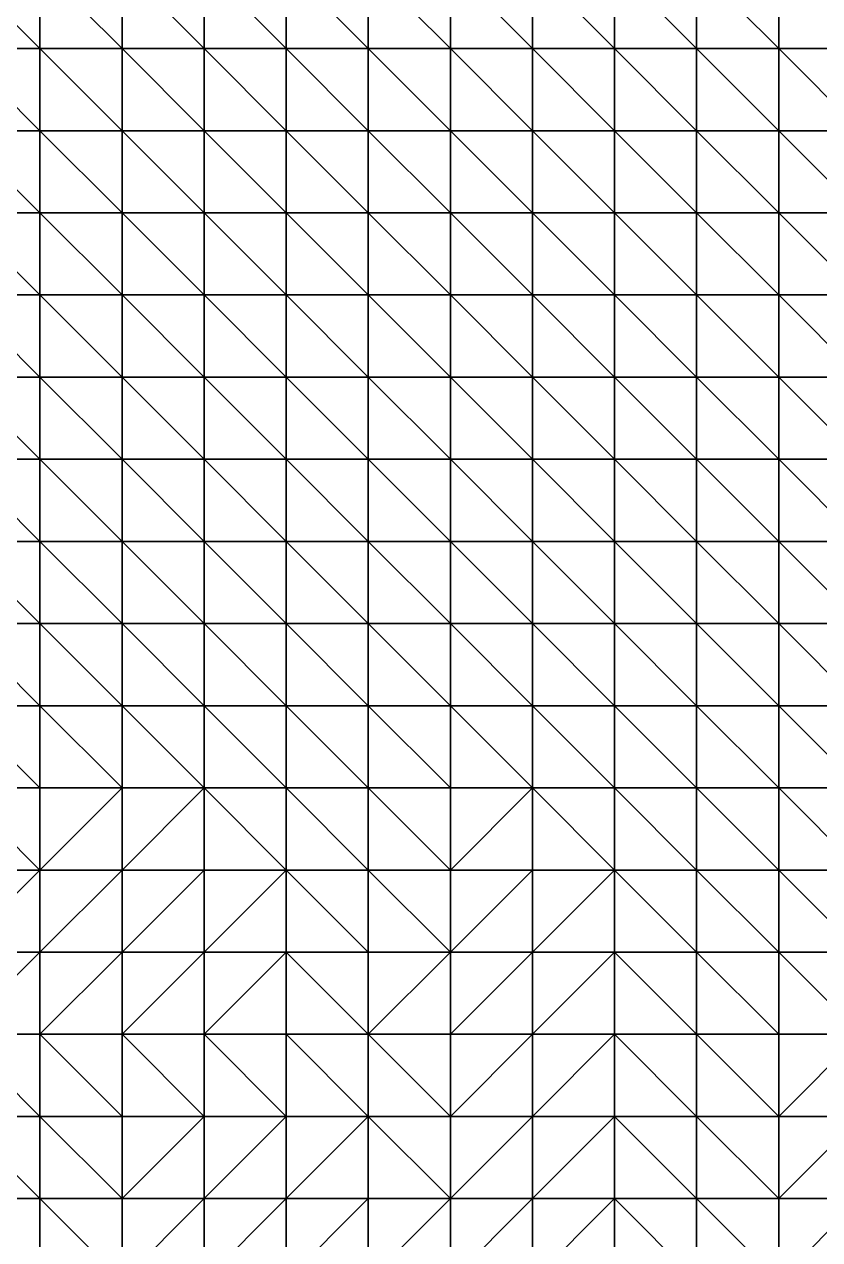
# Model space of a CAD drawing. Header units: metres. Extents: x -315 to 301, y -240 to 232.
# Drawn here: x -84.5 to -7, y -4 to 114.4 of the extents above; entities that cross this region are included whole.
import ezdxf

# ---------------------------------------------------------------- set-up
doc = ezdxf.new("R2010")
doc.units = ezdxf.units.M

msp = doc.modelspace()

# ---------------------------------------------------------------- linework, layer by layer
for points in [[(-91, 120, -390.751), (-83, 112, -385.5745), (-83, 120, -388.3981), (-82.9999, 120.0001, -388.398)], [(-91, 120, -390.751), (-91, 112, -387.9275), (-83, 112, -385.5745), (-82.9999, 112.0001, -385.5745)], [(-83, 120, -388.3981), (-75, 112, -384.1628), (-75, 120, -386.9863), (-74.9999, 120.0001, -386.9862)], [(-83, 120, -388.3981), (-83, 112, -385.5745), (-75, 112, -384.1628), (-74.9999, 112.0001, -384.1627)], [(-75, 120, -386.9863), (-67, 112, -383.2216), (-67, 120, -385.5745), (-66.9999, 120.0001, -385.5745)], [(-75, 120, -386.9863), (-75, 112, -384.1628), (-67, 112, -383.2216), (-66.9999, 112.0001, -383.2215)], [(-67, 120, -385.5745), (-59, 112, -383.2216), (-59, 120, -384.6334), (-58.9999, 120.0001, -384.6333)], [(-67, 120, -385.5745), (-67, 112, -383.2216), (-59, 112, -383.2216), (-58.9999, 112.0001, -383.2215)], [(-59, 120, -384.6334), (-51, 112, -383.2216), (-51, 120, -384.1628), (-50.9999, 120.0001, -384.1627)], [(-59, 120, -384.6334), (-59, 112, -383.2216), (-51, 112, -383.2216), (-50.9999, 112.0001, -383.2215)], [(-51, 120, -384.1628), (-43, 112, -383.2216), (-43, 120, -383.6922), (-42.9999, 120.0001, -383.6921)], [(-51, 120, -384.1628), (-51, 112, -383.2216), (-43, 112, -383.2216), (-42.9999, 112.0001, -383.2215)], [(-43, 120, -383.6922), (-35, 112, -383.2216), (-35, 120, -383.2216), (-34.9999, 120.0001, -383.2215)], [(-43, 120, -383.6922), (-43, 112, -383.2216), (-35, 112, -383.2216), (-34.9999, 112.0001, -383.2215)], [(-35, 120, -383.2216), (-27, 112, -383.2216), (-27, 120, -382.751), (-26.9999, 120.0001, -382.7509)], [(-35, 120, -383.2216), (-35, 112, -383.2216), (-27, 112, -383.2216), (-26.9999, 112.0001, -383.2215)], [(-27, 120, -382.751), (-19, 112, -383.2216), (-19, 120, -381.8098), (-18.9999, 120.0001, -381.8098)], [(-27, 120, -382.751), (-27, 112, -383.2216), (-19, 112, -383.2216), (-18.9999, 112.0001, -383.2215)], [(-19, 120, -381.8098), (-11, 112, -382.2804), (-11, 120, -379.9275), (-10.9999, 120.0001, -379.9274)], [(-19, 120, -381.8098), (-19, 112, -383.2216), (-11, 112, -382.2804), (-10.9999, 112.0001, -382.2803)], [(-11, 120, -379.9275), (-3, 112, -380.8687), (-3, 120, -377.5745), (-2.9999, 120.0001, -377.5745)], [(-11, 120, -379.9275), (-11, 112, -382.2804), (-3, 112, -380.8687), (-2.9999, 112.0001, -380.8686)], [(-91, 112, -387.9275), (-83, 104, -382.751), (-83, 112, -385.5745), (-82.9999, 112.0001, -385.5745)], [(-91, 112, -387.9275), (-91, 104, -385.104), (-83, 104, -382.751), (-82.9999, 104.0001, -382.7509)], [(-83, 112, -385.5745), (-75, 104, -381.8098), (-75, 112, -384.1628), (-74.9999, 112.0001, -384.1627)], [(-83, 112, -385.5745), (-83, 104, -382.751), (-75, 104, -381.8098), (-74.9999, 104.0001, -381.8098)], [(-75, 112, -384.1628), (-67, 104, -381.8098), (-67, 112, -383.2216), (-66.9999, 112.0001, -383.2215)], [(-75, 112, -384.1628), (-75, 104, -381.8098), (-67, 104, -381.8098), (-66.9999, 104.0001, -381.8098)], [(-67, 112, -383.2216), (-59, 104, -382.751), (-59, 112, -383.2216), (-58.9999, 112.0001, -383.2215)], [(-67, 112, -383.2216), (-67, 104, -381.8098), (-59, 104, -382.751), (-58.9999, 104.0001, -382.7509)], [(-59, 112, -383.2216), (-51, 104, -383.2216), (-51, 112, -383.2216), (-50.9999, 112.0001, -383.2215)], [(-59, 112, -383.2216), (-59, 104, -382.751), (-51, 104, -383.2216), (-50.9999, 104.0001, -383.2215)], [(-51, 112, -383.2216), (-43, 104, -383.6922), (-43, 112, -383.2216), (-42.9999, 112.0001, -383.2215)], [(-51, 112, -383.2216), (-51, 104, -383.2216), (-43, 104, -383.6922), (-42.9999, 104.0001, -383.6921)], [(-43, 112, -383.2216), (-35, 104, -384.6334), (-35, 112, -383.2216), (-34.9999, 112.0001, -383.2215)], [(-43, 112, -383.2216), (-43, 104, -383.6922), (-35, 104, -384.6334), (-34.9999, 104.0001, -384.6333)], [(-35, 112, -383.2216), (-27, 104, -385.104), (-27, 112, -383.2216), (-26.9999, 112.0001, -383.2215)], [(-35, 112, -383.2216), (-35, 104, -384.6334), (-27, 104, -385.104), (-26.9999, 104.0001, -385.1039)], [(-27, 112, -383.2216), (-19, 104, -385.5745), (-19, 112, -383.2216), (-18.9999, 112.0001, -383.2215)], [(-27, 112, -383.2216), (-27, 104, -385.104), (-19, 104, -385.5745), (-18.9999, 104.0001, -385.5745)], [(-19, 112, -383.2216), (-11, 104, -385.104), (-11, 112, -382.2804), (-10.9999, 112.0001, -382.2803)], [(-19, 112, -383.2216), (-19, 104, -385.5745), (-11, 104, -385.104), (-10.9999, 104.0001, -385.1039)], [(-11, 112, -382.2804), (-3, 104, -384.1628), (-3, 112, -380.8687), (-2.9999, 112.0001, -380.8686)], [(-11, 112, -382.2804), (-11, 104, -385.104), (-3, 104, -384.1628), (-2.9999, 104.0001, -384.1627)], [(-91, 104, -385.104), (-83, 96, -380.3981), (-83, 104, -382.751), (-82.9999, 104.0001, -382.7509)], [(-91, 104, -385.104), (-91, 96, -382.2804), (-83, 96, -380.3981), (-82.9999, 96.0001, -380.398)], [(-83, 104, -382.751), (-75, 96, -379.9275), (-75, 104, -381.8098), (-74.9999, 104.0001, -381.8098)], [(-83, 104, -382.751), (-83, 96, -380.3981), (-75, 96, -379.9275), (-74.9999, 96.0001, -379.9274)], [(-75, 104, -381.8098), (-67, 96, -381.3393), (-67, 104, -381.8098), (-66.9999, 104.0001, -381.8098)], [(-75, 104, -381.8098), (-75, 96, -379.9275), (-67, 96, -381.3393), (-66.9999, 96.0001, -381.3392)], [(-67, 104, -381.8098), (-59, 96, -382.751), (-59, 104, -382.751), (-58.9999, 104.0001, -382.7509)], [(-67, 104, -381.8098), (-67, 96, -381.3393), (-59, 96, -382.751), (-58.9999, 96.0001, -382.7509)], [(-59, 104, -382.751), (-51, 96, -384.1628), (-51, 104, -383.2216), (-50.9999, 104.0001, -383.2215)], [(-59, 104, -382.751), (-59, 96, -382.751), (-51, 96, -384.1628), (-50.9999, 96.0001, -384.1627)], [(-51, 104, -383.2216), (-43, 96, -385.5745), (-43, 104, -383.6922), (-42.9999, 104.0001, -383.6921)], [(-51, 104, -383.2216), (-51, 96, -384.1628), (-43, 96, -385.5745), (-42.9999, 96.0001, -385.5745)], [(-43, 104, -383.6922), (-35, 96, -386.9863), (-35, 104, -384.6334), (-34.9999, 104.0001, -384.6333)], [(-43, 104, -383.6922), (-43, 96, -385.5745), (-35, 96, -386.9863), (-34.9999, 96.0001, -386.9862)], [(-35, 104, -384.6334), (-27, 96, -388.3981), (-27, 104, -385.104), (-26.9999, 104.0001, -385.1039)], [(-35, 104, -384.6334), (-35, 96, -386.9863), (-27, 96, -388.3981), (-26.9999, 96.0001, -388.398)], [(-27, 104, -385.104), (-19, 96, -388.8687), (-19, 104, -385.5745), (-18.9999, 104.0001, -385.5745)], [(-27, 104, -385.104), (-27, 96, -388.3981), (-19, 96, -388.8687), (-18.9999, 96.0001, -388.8686)], [(-19, 104, -385.5745), (-11, 96, -389.3393), (-11, 104, -385.104), (-10.9999, 104.0001, -385.1039)], [(-19, 104, -385.5745), (-19, 96, -388.8687), (-11, 96, -389.3393), (-10.9999, 96.0001, -389.3392)], [(-11, 104, -385.104), (-3, 96, -388.8687), (-3, 104, -384.1628), (-2.9999, 104.0001, -384.1627)], [(-11, 104, -385.104), (-11, 96, -389.3393), (-3, 96, -388.8687), (-2.9999, 96.0001, -388.8686)], [(-91, 96, -382.2804), (-83, 88, -378.9863), (-83, 96, -380.3981), (-82.9999, 96.0001, -380.398)], [(-91, 96, -382.2804), (-91, 88, -379.9275), (-83, 88, -378.9863), (-82.9999, 88.0001, -378.9862)], [(-83, 96, -380.3981), (-75, 88, -379.4569), (-75, 96, -379.9275), (-74.9999, 96.0001, -379.9274)], [(-83, 96, -380.3981), (-83, 88, -378.9863), (-75, 88, -379.4569), (-74.9999, 88.0001, -379.4568)], [(-75, 96, -379.9275), (-67, 88, -381.3393), (-67, 96, -381.3393), (-66.9999, 96.0001, -381.3392)], [(-75, 96, -379.9275), (-75, 88, -379.4569), (-67, 88, -381.3393), (-66.9999, 88.0001, -381.3392)], [(-67, 96, -381.3393), (-59, 88, -384.1628), (-59, 96, -382.751), (-58.9999, 96.0001, -382.7509)], [(-67, 96, -381.3393), (-67, 88, -381.3393), (-59, 88, -384.1628), (-58.9999, 88.0001, -384.1627)], [(-59, 96, -382.751), (-51, 88, -386.9863), (-51, 96, -384.1628), (-50.9999, 96.0001, -384.1627)], [(-59, 96, -382.751), (-59, 88, -384.1628), (-51, 88, -386.9863), (-50.9999, 88.0001, -386.9862)], [(-51, 96, -384.1628), (-43, 88, -389.3393), (-43, 96, -385.5745), (-42.9999, 96.0001, -385.5745)], [(-51, 96, -384.1628), (-51, 88, -386.9863), (-43, 88, -389.3393), (-42.9999, 88.0001, -389.3392)], [(-43, 96, -385.5745), (-35, 88, -391.2216), (-35, 96, -386.9863), (-34.9999, 96.0001, -386.9862)], [(-43, 96, -385.5745), (-43, 88, -389.3393), (-35, 88, -391.2216), (-34.9999, 88.0001, -391.2215)], [(-35, 96, -386.9863), (-27, 88, -392.6334), (-27, 96, -388.3981), (-26.9999, 96.0001, -388.398)], [(-35, 96, -386.9863), (-35, 88, -391.2216), (-27, 88, -392.6334), (-26.9999, 88.0001, -392.6333)], [(-27, 96, -388.3981), (-19, 88, -393.104), (-19, 96, -388.8687), (-18.9999, 96.0001, -388.8686)], [(-27, 96, -388.3981), (-27, 88, -392.6334), (-19, 88, -393.104), (-18.9999, 88.0001, -393.1039)], [(-19, 96, -388.8687), (-11, 88, -393.5745), (-11, 96, -389.3393), (-10.9999, 96.0001, -389.3392)], [(-19, 96, -388.8687), (-19, 88, -393.104), (-11, 88, -393.5745), (-10.9999, 88.0001, -393.5745)], [(-11, 96, -389.3393), (-3, 88, -393.104), (-3, 96, -388.8687), (-2.9999, 96.0001, -388.8686)], [(-11, 96, -389.3393), (-11, 88, -393.5745), (-3, 88, -393.104), (-2.9999, 88.0001, -393.1039)], [(-91, 88, -379.9275), (-83, 80, -378.9863), (-83, 88, -378.9863), (-82.9999, 88.0001, -378.9862)], [(-91, 88, -379.9275), (-91, 80, -379.4569), (-83, 80, -378.9863), (-82.9999, 80.0001, -378.9862)], [(-83, 88, -378.9863), (-75, 80, -379.9275), (-75, 88, -379.4569), (-74.9999, 88.0001, -379.4568)], [(-83, 88, -378.9863), (-83, 80, -378.9863), (-75, 80, -379.9275), (-74.9999, 80.0001, -379.9274)], [(-75, 88, -379.4569), (-67, 80, -382.2804), (-67, 88, -381.3393), (-66.9999, 88.0001, -381.3392)], [(-75, 88, -379.4569), (-75, 80, -379.9275), (-67, 80, -382.2804), (-66.9999, 80.0001, -382.2803)], [(-67, 88, -381.3393), (-59, 80, -386.0451), (-59, 88, -384.1628), (-58.9999, 88.0001, -384.1627)], [(-67, 88, -381.3393), (-67, 80, -382.2804), (-59, 80, -386.0451), (-58.9999, 80.0001, -386.045)], [(-59, 88, -384.1628), (-51, 80, -389.8098), (-51, 88, -386.9863), (-50.9999, 88.0001, -386.9862)], [(-59, 88, -384.1628), (-59, 80, -386.0451), (-51, 80, -389.8098), (-50.9999, 80.0001, -389.8098)], [(-51, 88, -386.9863), (-43, 80, -392.6334), (-43, 88, -389.3393), (-42.9999, 88.0001, -389.3392)], [(-51, 88, -386.9863), (-51, 80, -389.8098), (-43, 80, -392.6334), (-42.9999, 80.0001, -392.6333)], [(-43, 88, -389.3393), (-35, 80, -394.0451), (-35, 88, -391.2216), (-34.9999, 88.0001, -391.2215)], [(-43, 88, -389.3393), (-43, 80, -392.6334), (-35, 80, -394.0451), (-34.9999, 80.0001, -394.045)], [(-35, 88, -391.2216), (-27, 80, -394.9863), (-27, 88, -392.6334), (-26.9999, 88.0001, -392.6333)], [(-35, 88, -391.2216), (-35, 80, -394.0451), (-27, 80, -394.9863), (-26.9999, 80.0001, -394.9862)], [(-27, 88, -392.6334), (-19, 80, -394.9863), (-19, 88, -393.104), (-18.9999, 88.0001, -393.1039)], [(-27, 88, -392.6334), (-27, 80, -394.9863), (-19, 80, -394.9863), (-18.9999, 80.0001, -394.9862)], [(-19, 88, -393.104), (-11, 80, -394.5157), (-11, 88, -393.5745), (-10.9999, 88.0001, -393.5745)], [(-19, 88, -393.104), (-19, 80, -394.9863), (-11, 80, -394.5157), (-10.9999, 80.0001, -394.5156)], [(-11, 88, -393.5745), (-3, 80, -393.5745), (-3, 88, -393.104), (-2.9999, 88.0001, -393.1039)], [(-11, 88, -393.5745), (-11, 80, -394.5157), (-3, 80, -393.5745), (-2.9999, 80.0001, -393.5745)], [(-91, 80, -379.4569), (-83, 72, -378.9863), (-83, 80, -378.9863), (-82.9999, 80.0001, -378.9862)], [(-91, 80, -379.4569), (-91, 72, -379.4569), (-83, 72, -378.9863), (-82.9999, 72.0001, -378.9862)], [(-83, 80, -378.9863), (-75, 72, -379.9275), (-75, 80, -379.9275), (-74.9999, 80.0001, -379.9274)], [(-83, 80, -378.9863), (-83, 72, -378.9863), (-75, 72, -379.9275), (-74.9999, 72.0001, -379.9274)], [(-75, 80, -379.9275), (-67, 72, -382.2804), (-67, 80, -382.2804), (-66.9999, 80.0001, -382.2803)], [(-75, 80, -379.9275), (-75, 72, -379.9275), (-67, 72, -382.2804), (-66.9999, 72.0001, -382.2803)], [(-67, 80, -382.2804), (-59, 72, -386.0451), (-59, 80, -386.0451), (-58.9999, 80.0001, -386.045)], [(-67, 80, -382.2804), (-67, 72, -382.2804), (-59, 72, -386.0451), (-58.9999, 72.0001, -386.045)], [(-59, 80, -386.0451), (-51, 72, -388.8687), (-51, 80, -389.8098), (-50.9999, 80.0001, -389.8098)], [(-59, 80, -386.0451), (-59, 72, -386.0451), (-51, 72, -388.8687), (-50.9999, 72.0001, -388.8686)], [(-51, 80, -389.8098), (-43, 72, -391.2216), (-43, 80, -392.6334), (-42.9999, 80.0001, -392.6333)], [(-51, 80, -389.8098), (-51, 72, -388.8687), (-43, 72, -391.2216), (-42.9999, 72.0001, -391.2215)], [(-43, 80, -392.6334), (-35, 72, -392.6334), (-35, 80, -394.0451), (-34.9999, 80.0001, -394.045)], [(-43, 80, -392.6334), (-43, 72, -391.2216), (-35, 72, -392.6334), (-34.9999, 72.0001, -392.6333)], [(-35, 80, -394.0451), (-27, 72, -392.6334), (-27, 80, -394.9863), (-26.9999, 80.0001, -394.9862)], [(-35, 80, -394.0451), (-35, 72, -392.6334), (-27, 72, -392.6334), (-26.9999, 72.0001, -392.6333)], [(-27, 80, -394.9863), (-19, 72, -392.1628), (-19, 80, -394.9863), (-18.9999, 80.0001, -394.9862)], [(-27, 80, -394.9863), (-27, 72, -392.6334), (-19, 72, -392.1628), (-18.9999, 72.0001, -392.1627)], [(-19, 80, -394.9863), (-11, 72, -391.2216), (-11, 80, -394.5157), (-10.9999, 80.0001, -394.5156)], [(-19, 80, -394.9863), (-19, 72, -392.1628), (-11, 72, -391.2216), (-10.9999, 72.0001, -391.2215)], [(-11, 80, -394.5157), (-3, 72, -389.3393), (-3, 80, -393.5745), (-2.9999, 80.0001, -393.5745)], [(-11, 80, -394.5157), (-11, 72, -391.2216), (-3, 72, -389.3393), (-2.9999, 72.0001, -389.3392)], [(-91, 72, -379.4569), (-83, 64, -378.5157), (-83, 72, -378.9863), (-82.9999, 72.0001, -378.9862)], [(-91, 72, -379.4569), (-91, 64, -379.4569), (-83, 64, -378.5157), (-82.9999, 64.0001, -378.5156)], [(-83, 72, -378.9863), (-75, 64, -379.4569), (-75, 72, -379.9275), (-74.9999, 72.0001, -379.9274)], [(-83, 72, -378.9863), (-83, 64, -378.5157), (-75, 64, -379.4569), (-74.9999, 64.0001, -379.4568)], [(-75, 72, -379.9275), (-67, 64, -380.8687), (-67, 72, -382.2804), (-66.9999, 72.0001, -382.2803)], [(-75, 72, -379.9275), (-75, 64, -379.4569), (-67, 64, -380.8687), (-66.9999, 64.0001, -380.8686)], [(-67, 72, -382.2804), (-59, 64, -383.6922), (-59, 72, -386.0451), (-58.9999, 72.0001, -386.045)], [(-67, 72, -382.2804), (-67, 64, -380.8687), (-59, 64, -383.6922), (-58.9999, 64.0001, -383.6921)], [(-59, 72, -386.0451), (-51, 64, -385.5745), (-51, 72, -388.8687), (-50.9999, 72.0001, -388.8686)], [(-59, 72, -386.0451), (-59, 64, -383.6922), (-51, 64, -385.5745), (-50.9999, 64.0001, -385.5745)], [(-51, 72, -388.8687), (-43, 64, -386.9863), (-43, 72, -391.2216), (-42.9999, 72.0001, -391.2215)], [(-51, 72, -388.8687), (-51, 64, -385.5745), (-43, 64, -386.9863), (-42.9999, 64.0001, -386.9862)], [(-43, 72, -391.2216), (-35, 64, -387.9275), (-35, 72, -392.6334), (-34.9999, 72.0001, -392.6333)], [(-43, 72, -391.2216), (-43, 64, -386.9863), (-35, 64, -387.9275), (-34.9999, 64.0001, -387.9274)], [(-35, 72, -392.6334), (-27, 64, -387.4569), (-27, 72, -392.6334), (-26.9999, 72.0001, -392.6333)], [(-35, 72, -392.6334), (-35, 64, -387.9275), (-27, 64, -387.4569), (-26.9999, 64.0001, -387.4568)], [(-27, 72, -392.6334), (-19, 64, -386.9863), (-19, 72, -392.1628), (-18.9999, 72.0001, -392.1627)], [(-27, 72, -392.6334), (-27, 64, -387.4569), (-19, 64, -386.9863), (-18.9999, 64.0001, -386.9862)], [(-19, 72, -392.1628), (-11, 64, -386.0451), (-11, 72, -391.2216), (-10.9999, 72.0001, -391.2215)], [(-19, 72, -392.1628), (-19, 64, -386.9863), (-11, 64, -386.0451), (-10.9999, 64.0001, -386.045)], [(-11, 72, -391.2216), (-3, 64, -383.2216), (-3, 72, -389.3393), (-2.9999, 72.0001, -389.3392)], [(-11, 72, -391.2216), (-11, 64, -386.0451), (-3, 64, -383.2216), (-2.9999, 64.0001, -383.2215)], [(-91, 64, -379.4569), (-83, 56, -377.104), (-83, 64, -378.5157), (-82.9999, 64.0001, -378.5156)], [(-91, 64, -379.4569), (-91, 56, -378.5157), (-83, 56, -377.104), (-82.9999, 56.0001, -377.1039)], [(-83, 64, -378.5157), (-75, 56, -377.104), (-75, 64, -379.4569), (-74.9999, 64.0001, -379.4568)], [(-83, 64, -378.5157), (-83, 56, -377.104), (-75, 56, -377.104), (-74.9999, 56.0001, -377.1039)], [(-75, 64, -379.4569), (-67, 56, -378.0451), (-67, 64, -380.8687), (-66.9999, 64.0001, -380.8686)], [(-75, 64, -379.4569), (-75, 56, -377.104), (-67, 56, -378.0451), (-66.9999, 56.0001, -378.045)], [(-67, 64, -380.8687), (-59, 56, -379.4569), (-59, 64, -383.6922), (-58.9999, 64.0001, -383.6921)], [(-67, 64, -380.8687), (-67, 56, -378.0451), (-59, 56, -379.4569), (-58.9999, 56.0001, -379.4568)], [(-59, 64, -383.6922), (-51, 56, -381.3393), (-51, 64, -385.5745), (-50.9999, 64.0001, -385.5745)], [(-59, 64, -383.6922), (-59, 56, -379.4569), (-51, 56, -381.3393), (-50.9999, 56.0001, -381.3392)], [(-51, 64, -385.5745), (-43, 56, -382.751), (-43, 64, -386.9863), (-42.9999, 64.0001, -386.9862)], [(-51, 64, -385.5745), (-51, 56, -381.3393), (-43, 56, -382.751), (-42.9999, 56.0001, -382.7509)], [(-43, 64, -386.9863), (-35, 56, -383.6922), (-35, 64, -387.9275), (-34.9999, 64.0001, -387.9274)], [(-43, 64, -386.9863), (-43, 56, -382.751), (-35, 56, -383.6922), (-34.9999, 56.0001, -383.6921)], [(-35, 64, -387.9275), (-27, 56, -384.1628), (-27, 64, -387.4569), (-26.9999, 64.0001, -387.4568)], [(-35, 64, -387.9275), (-35, 56, -383.6922), (-27, 56, -384.1628), (-26.9999, 56.0001, -384.1627)], [(-27, 64, -387.4569), (-19, 56, -383.6922), (-19, 64, -386.9863), (-18.9999, 64.0001, -386.9862)], [(-27, 64, -387.4569), (-27, 56, -384.1628), (-19, 56, -383.6922), (-18.9999, 56.0001, -383.6921)], [(-19, 64, -386.9863), (-11, 56, -381.8098), (-11, 64, -386.0451), (-10.9999, 64.0001, -386.045)], [(-19, 64, -386.9863), (-19, 56, -383.6922), (-11, 56, -381.8098), (-10.9999, 56.0001, -381.8098)], [(-11, 64, -386.0451), (-3, 56, -378.0451), (-3, 64, -383.2216), (-2.9999, 64.0001, -383.2215)], [(-11, 64, -386.0451), (-11, 56, -381.8098), (-3, 56, -378.0451), (-2.9999, 56.0001, -378.045)], [(-91, 56, -378.5157), (-83, 48, -374.2804), (-83, 56, -377.104), (-82.9999, 56.0001, -377.1039)], [(-91, 56, -378.5157), (-91, 48, -376.6334), (-83, 48, -374.2804), (-82.9999, 48.0001, -374.2803)], [(-83, 56, -377.104), (-75, 48, -372.8687), (-75, 56, -377.104), (-74.9999, 56.0001, -377.1039)], [(-83, 56, -377.104), (-83, 48, -374.2804), (-75, 48, -372.8687), (-74.9999, 48.0001, -372.8686)], [(-75, 56, -377.104), (-67, 48, -372.3981), (-67, 56, -378.0451), (-66.9999, 56.0001, -378.045)], [(-75, 56, -377.104), (-75, 48, -372.8687), (-67, 48, -372.3981), (-66.9999, 48.0001, -372.398)], [(-67, 56, -378.0451), (-59, 48, -373.3393), (-59, 56, -379.4569), (-58.9999, 56.0001, -379.4568)], [(-67, 56, -378.0451), (-67, 48, -372.3981), (-59, 48, -373.3393), (-58.9999, 48.0001, -373.3392)], [(-59, 56, -379.4569), (-51, 48, -375.2216), (-51, 56, -381.3393), (-50.9999, 56.0001, -381.3392)], [(-59, 56, -379.4569), (-59, 48, -373.3393), (-51, 48, -375.2216), (-50.9999, 48.0001, -375.2215)], [(-51, 56, -381.3393), (-43, 48, -377.5745), (-43, 56, -382.751), (-42.9999, 56.0001, -382.7509)], [(-51, 56, -381.3393), (-51, 48, -375.2216), (-43, 48, -377.5745), (-42.9999, 48.0001, -377.5745)], [(-43, 56, -382.751), (-35, 48, -380.3981), (-35, 56, -383.6922), (-34.9999, 56.0001, -383.6921)], [(-43, 56, -382.751), (-43, 48, -377.5745), (-35, 48, -380.3981), (-34.9999, 48.0001, -380.398)], [(-35, 56, -383.6922), (-27, 48, -382.2804), (-27, 56, -384.1628), (-26.9999, 56.0001, -384.1627)], [(-35, 56, -383.6922), (-35, 48, -380.3981), (-27, 48, -382.2804), (-26.9999, 48.0001, -382.2803)], [(-27, 56, -384.1628), (-19, 48, -382.2804), (-19, 56, -383.6922), (-18.9999, 56.0001, -383.6921)], [(-27, 56, -384.1628), (-27, 48, -382.2804), (-19, 48, -382.2804), (-18.9999, 48.0001, -382.2803)], [(-19, 56, -383.6922), (-11, 48, -381.8098), (-11, 56, -381.8098), (-10.9999, 56.0001, -381.8098)], [(-19, 56, -383.6922), (-19, 48, -382.2804), (-11, 48, -381.8098), (-10.9999, 48.0001, -381.8098)], [(-11, 56, -381.8098), (-3, 48, -378.5157), (-3, 56, -378.0451), (-2.9999, 56.0001, -378.045)], [(-11, 56, -381.8098), (-11, 48, -381.8098), (-3, 48, -378.5157), (-2.9999, 48.0001, -378.5156)], [(-91, 48, -376.6334), (-83, 40, -369.5745), (-83, 48, -374.2804), (-82.9999, 48.0001, -374.2803)], [(-91, 48, -376.6334), (-91, 40, -372.8687), (-83, 40, -369.5745), (-82.9999, 40.0001, -369.5745)], [(-83, 48, -374.2804), (-75, 40, -366.2804), (-75, 48, -372.8687), (-74.9999, 48.0001, -372.8686)], [(-83, 48, -374.2804), (-83, 40, -369.5745), (-75, 40, -366.2804), (-74.9999, 40.0001, -366.2803)], [(-75, 48, -372.8687), (-67, 40, -364.8687), (-67, 48, -372.3981), (-66.9999, 48.0001, -372.398)], [(-75, 48, -372.8687), (-75, 40, -366.2804), (-67, 40, -364.8687), (-66.9999, 40.0001, -364.8686)], [(-67, 48, -372.3981), (-59, 40, -365.3393), (-59, 48, -373.3393), (-58.9999, 48.0001, -373.3392)], [(-67, 48, -372.3981), (-67, 40, -364.8687), (-59, 40, -365.3393), (-58.9999, 40.0001, -365.3392)], [(-51, 40, -367.2216), (-51, 48, -375.2216), (-59, 48, -373.3393), (-58.9999, 48.0001, -373.3392)], [(-51, 40, -367.2216), (-59, 48, -373.3393), (-59, 40, -365.3393), (-58.9999, 40.0001, -365.3392)], [(-43, 40, -371.4569), (-43, 48, -377.5745), (-51, 48, -375.2216), (-50.9999, 48.0001, -375.2215)], [(-43, 40, -371.4569), (-51, 48, -375.2216), (-51, 40, -367.2216), (-50.9999, 40.0001, -367.2215)], [(-43, 48, -377.5745), (-35, 40, -377.104), (-35, 48, -380.3981), (-34.9999, 48.0001, -380.398)], [(-43, 48, -377.5745), (-43, 40, -371.4569), (-35, 40, -377.104), (-34.9999, 40.0001, -377.1039)], [(-35, 48, -380.3981), (-27, 40, -380.8687), (-27, 48, -382.2804), (-26.9999, 48.0001, -382.2803)], [(-35, 48, -380.3981), (-35, 40, -377.104), (-27, 40, -380.8687), (-26.9999, 40.0001, -380.8686)], [(-27, 48, -382.2804), (-19, 40, -382.2804), (-19, 48, -382.2804), (-18.9999, 48.0001, -382.2803)], [(-27, 48, -382.2804), (-27, 40, -380.8687), (-19, 40, -382.2804), (-18.9999, 40.0001, -382.2803)], [(-19, 48, -382.2804), (-11, 40, -382.751), (-11, 48, -381.8098), (-10.9999, 48.0001, -381.8098)], [(-19, 48, -382.2804), (-19, 40, -382.2804), (-11, 40, -382.751), (-10.9999, 40.0001, -382.7509)], [(-11, 48, -381.8098), (-3, 40, -381.8098), (-3, 48, -378.5157), (-2.9999, 48.0001, -378.5156)], [(-11, 48, -381.8098), (-11, 40, -382.751), (-3, 40, -381.8098), (-2.9999, 40.0001, -381.8098)], [(-91, 40, -372.8687), (-83, 32, -362.0451), (-83, 40, -369.5745), (-82.9999, 40.0001, -369.5745)], [(-91, 40, -372.8687), (-91, 32, -366.751), (-83, 32, -362.0451), (-82.9999, 32.0001, -362.045)], [(-75, 40, -366.2804), (-83, 40, -369.5745), (-83, 32, -362.0451), (-82.9999, 32.0001, -362.045)], [(-75, 40, -366.2804), (-83, 32, -362.0451), (-75, 32, -358.2804), (-74.9999, 32.0001, -358.2803)], [(-67, 40, -364.8687), (-75, 40, -366.2804), (-75, 32, -358.2804), (-74.9999, 32.0001, -358.2803)], [(-67, 40, -364.8687), (-75, 32, -358.2804), (-67, 32, -355.9275), (-66.9999, 32.0001, -355.9274)], [(-59, 32, -355.9275), (-59, 40, -365.3393), (-67, 40, -364.8687), (-66.9999, 40.0001, -364.8686)], [(-59, 32, -355.9275), (-67, 40, -364.8687), (-67, 32, -355.9275), (-66.9999, 32.0001, -355.9274)], [(-51, 32, -358.751), (-51, 40, -367.2216), (-59, 40, -365.3393), (-58.9999, 40.0001, -365.3392)], [(-51, 32, -358.751), (-59, 40, -365.3393), (-59, 32, -355.9275), (-58.9999, 32.0001, -355.9274)], [(-43, 32, -364.8687), (-43, 40, -371.4569), (-51, 40, -367.2216), (-50.9999, 40.0001, -367.2215)], [(-43, 32, -364.8687), (-51, 40, -367.2216), (-51, 32, -358.751), (-50.9999, 32.0001, -358.7509)], [(-43, 32, -364.8687), (-35, 32, -373.3393), (-35, 40, -377.104), (-34.9999, 40.0001, -377.1039)], [(-43, 32, -364.8687), (-35, 40, -377.104), (-43, 40, -371.4569), (-42.9999, 40.0001, -371.4568)], [(-35, 40, -377.104), (-27, 32, -379.9275), (-27, 40, -380.8687), (-26.9999, 40.0001, -380.8686)], [(-35, 40, -377.104), (-35, 32, -373.3393), (-27, 32, -379.9275), (-26.9999, 32.0001, -379.9274)], [(-27, 40, -380.8687), (-19, 32, -381.8098), (-19, 40, -382.2804), (-18.9999, 40.0001, -382.2803)], [(-27, 40, -380.8687), (-27, 32, -379.9275), (-19, 32, -381.8098), (-18.9999, 32.0001, -381.8098)], [(-19, 40, -382.2804), (-11, 32, -383.2216), (-11, 40, -382.751), (-10.9999, 40.0001, -382.7509)], [(-19, 40, -382.2804), (-19, 32, -381.8098), (-11, 32, -383.2216), (-10.9999, 32.0001, -383.2215)], [(-11, 40, -382.751), (-3, 32, -384.1628), (-3, 40, -381.8098), (-2.9999, 40.0001, -381.8098)], [(-11, 40, -382.751), (-11, 32, -383.2216), (-3, 32, -384.1628), (-2.9999, 32.0001, -384.1627)], [(-83, 32, -362.0451), (-91, 32, -366.751), (-91, 24, -358.2804), (-90.9999, 24.0001, -358.2803)], [(-83, 32, -362.0451), (-91, 24, -358.2804), (-83, 24, -353.104), (-82.9999, 24.0001, -353.1039)], [(-75, 32, -358.2804), (-83, 32, -362.0451), (-83, 24, -353.104), (-82.9999, 24.0001, -353.1039)], [(-75, 32, -358.2804), (-83, 24, -353.104), (-75, 24, -348.8687), (-74.9999, 24.0001, -348.8686)], [(-67, 32, -355.9275), (-75, 32, -358.2804), (-75, 24, -348.8687), (-74.9999, 24.0001, -348.8686)], [(-67, 32, -355.9275), (-75, 24, -348.8687), (-67, 24, -346.9863), (-66.9999, 24.0001, -346.9862)], [(-59, 32, -355.9275), (-67, 32, -355.9275), (-67, 24, -346.9863), (-66.9999, 24.0001, -346.9862)], [(-59, 32, -355.9275), (-67, 24, -346.9863), (-59, 24, -346.5157), (-58.9999, 24.0001, -346.5156)], [(-51, 24, -349.3393), (-51, 32, -358.751), (-59, 32, -355.9275), (-58.9999, 32.0001, -355.9274)], [(-51, 24, -349.3393), (-59, 32, -355.9275), (-59, 24, -346.5157), (-58.9999, 24.0001, -346.5156)], [(-43, 24, -357.3393), (-43, 32, -364.8687), (-51, 32, -358.751), (-50.9999, 32.0001, -358.7509)], [(-43, 24, -357.3393), (-51, 32, -358.751), (-51, 24, -349.3393), (-50.9999, 24.0001, -349.3392)], [(-43, 24, -357.3393), (-35, 24, -368.1628), (-35, 32, -373.3393), (-34.9999, 32.0001, -373.3392)], [(-43, 24, -357.3393), (-35, 32, -373.3393), (-43, 32, -364.8687), (-42.9999, 32.0001, -364.8686)], [(-35, 24, -368.1628), (-27, 24, -376.6334), (-27, 32, -379.9275), (-26.9999, 32.0001, -379.9274)], [(-35, 24, -368.1628), (-27, 32, -379.9275), (-35, 32, -373.3393), (-34.9999, 32.0001, -373.3392)], [(-27, 32, -379.9275), (-19, 24, -378.9863), (-19, 32, -381.8098), (-18.9999, 32.0001, -381.8098)], [(-27, 32, -379.9275), (-27, 24, -376.6334), (-19, 24, -378.9863), (-18.9999, 24.0001, -378.9862)], [(-19, 32, -381.8098), (-11, 24, -380.3981), (-11, 32, -383.2216), (-10.9999, 32.0001, -383.2215)], [(-19, 32, -381.8098), (-19, 24, -378.9863), (-11, 24, -380.3981), (-10.9999, 24.0001, -380.398)], [(-11, 32, -383.2216), (-3, 24, -381.3393), (-3, 32, -384.1628), (-2.9999, 32.0001, -384.1627)], [(-11, 32, -383.2216), (-11, 24, -380.3981), (-3, 24, -381.3393), (-2.9999, 24.0001, -381.3392)], [(-83, 24, -353.104), (-91, 24, -358.2804), (-91, 16, -348.8687), (-90.9999, 16.0001, -348.8686)], [(-83, 24, -353.104), (-91, 16, -348.8687), (-83, 16, -343.2216), (-82.9999, 16.0001, -343.2215)], [(-75, 24, -348.8687), (-83, 24, -353.104), (-83, 16, -343.2216), (-82.9999, 16.0001, -343.2215)], [(-75, 24, -348.8687), (-83, 16, -343.2216), (-75, 16, -339.4569), (-74.9999, 16.0001, -339.4568)], [(-67, 24, -346.9863), (-75, 24, -348.8687), (-75, 16, -339.4569), (-74.9999, 16.0001, -339.4568)], [(-67, 24, -346.9863), (-75, 16, -339.4569), (-67, 16, -338.5157), (-66.9999, 16.0001, -338.5156)], [(-59, 24, -346.5157), (-67, 24, -346.9863), (-67, 16, -338.5157), (-66.9999, 16.0001, -338.5156)], [(-59, 24, -346.5157), (-67, 16, -338.5157), (-59, 16, -339.4569), (-58.9999, 16.0001, -339.4568)], [(-59, 24, -346.5157), (-51, 16, -342.2804), (-51, 24, -349.3393), (-50.9999, 24.0001, -349.3392)], [(-59, 24, -346.5157), (-59, 16, -339.4569), (-51, 16, -342.2804), (-50.9999, 16.0001, -342.2803)], [(-51, 16, -342.2804), (-43, 16, -349.8098), (-43, 24, -357.3393), (-42.9999, 24.0001, -357.3392)], [(-51, 16, -342.2804), (-43, 24, -357.3393), (-51, 24, -349.3393), (-50.9999, 24.0001, -349.3392)], [(-43, 16, -349.8098), (-35, 16, -362.0451), (-35, 24, -368.1628), (-34.9999, 24.0001, -368.1627)], [(-43, 16, -349.8098), (-35, 24, -368.1628), (-43, 24, -357.3393), (-42.9999, 24.0001, -357.3392)], [(-35, 16, -362.0451), (-27, 16, -372.3981), (-27, 24, -376.6334), (-26.9999, 24.0001, -376.6333)], [(-35, 16, -362.0451), (-27, 24, -376.6334), (-35, 24, -368.1628), (-34.9999, 24.0001, -368.1627)], [(-27, 24, -376.6334), (-19, 16, -375.6922), (-19, 24, -378.9863), (-18.9999, 24.0001, -378.9862)], [(-27, 24, -376.6334), (-27, 16, -372.3981), (-19, 16, -375.6922), (-18.9999, 16.0001, -375.6921)], [(-19, 24, -378.9863), (-11, 16, -375.6922), (-11, 24, -380.3981), (-10.9999, 24.0001, -380.398)], [(-19, 24, -378.9863), (-19, 16, -375.6922), (-11, 16, -375.6922), (-10.9999, 16.0001, -375.6921)], [(-3, 16, -372.8687), (-3, 24, -381.3393), (-11, 24, -380.3981), (-10.9999, 24.0001, -380.398)], [(-3, 16, -372.8687), (-11, 24, -380.3981), (-11, 16, -375.6922), (-10.9999, 16.0001, -375.6921)], [(-91, 16, -348.8687), (-83, 8, -337.5745), (-83, 16, -343.2216), (-82.9999, 16.0001, -343.2215)], [(-91, 16, -348.8687), (-91, 8, -342.751), (-83, 8, -337.5745), (-82.9999, 8.0001, -337.5745)], [(-83, 16, -343.2216), (-75, 8, -334.751), (-75, 16, -339.4569), (-74.9999, 16.0001, -339.4568)], [(-83, 16, -343.2216), (-83, 8, -337.5745), (-75, 8, -334.751), (-74.9999, 8.0001, -334.7509)], [(-75, 16, -339.4569), (-67, 8, -335.2216), (-67, 16, -338.5157), (-66.9999, 16.0001, -338.5156)], [(-75, 16, -339.4569), (-75, 8, -334.751), (-67, 8, -335.2216), (-66.9999, 8.0001, -335.2215)], [(-67, 16, -338.5157), (-59, 8, -336.6334), (-59, 16, -339.4569), (-58.9999, 16.0001, -339.4568)], [(-67, 16, -338.5157), (-67, 8, -335.2216), (-59, 8, -336.6334), (-58.9999, 8.0001, -336.6333)], [(-59, 16, -339.4569), (-51, 8, -339.4569), (-51, 16, -342.2804), (-50.9999, 16.0001, -342.2803)], [(-59, 16, -339.4569), (-59, 8, -336.6334), (-51, 8, -339.4569), (-50.9999, 8.0001, -339.4568)], [(-51, 16, -342.2804), (-43, 8, -345.5745), (-43, 16, -349.8098), (-42.9999, 16.0001, -349.8098)], [(-51, 16, -342.2804), (-51, 8, -339.4569), (-43, 8, -345.5745), (-42.9999, 8.0001, -345.5745)], [(-43, 8, -345.5745), (-35, 8, -356.3981), (-35, 16, -362.0451), (-34.9999, 16.0001, -362.045)], [(-43, 8, -345.5745), (-35, 16, -362.0451), (-43, 16, -349.8098), (-42.9999, 16.0001, -349.8098)], [(-35, 8, -356.3981), (-27, 8, -367.2216), (-27, 16, -372.3981), (-26.9999, 16.0001, -372.398)], [(-35, 8, -356.3981), (-27, 16, -372.3981), (-35, 16, -362.0451), (-34.9999, 16.0001, -362.045)], [(-27, 16, -372.3981), (-19, 8, -371.9275), (-19, 16, -375.6922), (-18.9999, 16.0001, -375.6921)], [(-27, 16, -372.3981), (-27, 8, -367.2216), (-19, 8, -371.9275), (-18.9999, 8.0001, -371.9274)], [(-19, 16, -375.6922), (-11, 8, -370.5157), (-11, 16, -375.6922), (-10.9999, 16.0001, -375.6921)], [(-19, 16, -375.6922), (-19, 8, -371.9275), (-11, 8, -370.5157), (-10.9999, 8.0001, -370.5156)], [(-3, 16, -372.8687), (-11, 16, -375.6922), (-11, 8, -370.5157), (-10.9999, 8.0001, -370.5156)], [(-3, 16, -372.8687), (-11, 8, -370.5157), (-3, 8, -362.9863), (-2.9999, 8.0001, -362.9862)], [(-91, 8, -342.751), (-83, 0, -343.6922), (-83, 8, -337.5745), (-82.9999, 8.0001, -337.5745)], [(-91, 8, -342.751), (-91, 0, -346.5157), (-83, 0, -343.6922), (-82.9999, 0.0001, -343.6921)], [(-83, 8, -337.5745), (-75, 0, -342.2804), (-75, 8, -334.751), (-74.9999, 8.0001, -334.7509)], [(-83, 8, -337.5745), (-83, 0, -343.6922), (-75, 0, -342.2804), (-74.9999, 0.0001, -342.2803)], [(-75, 0, -342.2804), (-67, 0, -343.2216), (-67, 8, -335.2216), (-66.9999, 8.0001, -335.2215)], [(-75, 0, -342.2804), (-67, 8, -335.2216), (-75, 8, -334.751), (-74.9999, 8.0001, -334.7509)], [(-67, 0, -343.2216), (-59, 0, -344.6334), (-59, 8, -336.6334), (-58.9999, 8.0001, -336.6333)], [(-67, 0, -343.2216), (-59, 8, -336.6334), (-67, 8, -335.2216), (-66.9999, 8.0001, -335.2215)], [(-59, 0, -344.6334), (-51, 0, -346.0451), (-51, 8, -339.4569), (-50.9999, 8.0001, -339.4568)], [(-59, 0, -344.6334), (-51, 8, -339.4569), (-59, 8, -336.6334), (-58.9999, 8.0001, -336.6333)], [(-51, 8, -339.4569), (-43, 0, -349.8098), (-43, 8, -345.5745), (-42.9999, 8.0001, -345.5745)], [(-51, 8, -339.4569), (-51, 0, -346.0451), (-43, 0, -349.8098), (-42.9999, 0.0001, -349.8098)], [(-43, 0, -349.8098), (-35, 0, -356.8687), (-35, 8, -356.3981), (-34.9999, 8.0001, -356.398)], [(-43, 0, -349.8098), (-35, 8, -356.3981), (-43, 8, -345.5745), (-42.9999, 8.0001, -345.5745)], [(-35, 0, -356.8687), (-27, 0, -364.8687), (-27, 8, -367.2216), (-26.9999, 8.0001, -367.2215)], [(-35, 0, -356.8687), (-27, 8, -367.2216), (-35, 8, -356.3981), (-34.9999, 8.0001, -356.398)], [(-27, 8, -367.2216), (-19, 0, -369.104), (-19, 8, -371.9275), (-18.9999, 8.0001, -371.9274)], [(-27, 8, -367.2216), (-27, 0, -364.8687), (-19, 0, -369.104), (-18.9999, 0.0001, -369.1039)], [(-19, 8, -371.9275), (-11, 0, -366.2804), (-11, 8, -370.5157), (-10.9999, 8.0001, -370.5156)], [(-19, 8, -371.9275), (-19, 0, -369.104), (-11, 0, -366.2804), (-10.9999, 0.0001, -366.2803)], [(-11, 0, -366.2804), (-3, 0, -355.9275), (-3, 8, -362.9863), (-2.9999, 8.0001, -362.9862)], [(-11, 0, -366.2804), (-3, 8, -362.9863), (-11, 8, -370.5157), (-10.9999, 8.0001, -370.5156)], [(-91, 0, -346.5157), (-83, -8, -363.9275), (-83, 0, -343.6922), (-82.9999, 0.0001, -343.6921)], [(-91, 0, -346.5157), (-91, -8, -364.8687), (-83, -8, -363.9275), (-82.9999, -7.9999, -363.9274)], [(-83, 0, -343.6922), (-75, -8, -363.4569), (-75, 0, -342.2804), (-74.9999, 0.0001, -342.2803)], [(-83, 0, -343.6922), (-83, -8, -363.9275), (-75, -8, -363.4569), (-74.9999, -7.9999, -363.4568)], [(-75, -8, -363.4569), (-67, -8, -363.9275), (-67, 0, -343.2216), (-66.9999, 0.0001, -343.2215)], [(-75, -8, -363.4569), (-67, 0, -343.2216), (-75, 0, -342.2804), (-74.9999, 0.0001, -342.2803)], [(-67, -8, -363.9275), (-59, -8, -364.8687), (-59, 0, -344.6334), (-58.9999, 0.0001, -344.6333)], [(-67, -8, -363.9275), (-59, 0, -344.6334), (-67, 0, -343.2216), (-66.9999, 0.0001, -343.2215)], [(-59, -8, -364.8687), (-51, -8, -364.8687), (-51, 0, -346.0451), (-50.9999, 0.0001, -346.045)], [(-59, -8, -364.8687), (-51, 0, -346.0451), (-59, 0, -344.6334), (-58.9999, 0.0001, -344.6333)], [(-51, -8, -364.8687), (-43, -8, -365.3393), (-43, 0, -349.8098), (-42.9999, 0.0001, -349.8098)], [(-51, -8, -364.8687), (-43, 0, -349.8098), (-51, 0, -346.0451), (-50.9999, 0.0001, -346.045)], [(-43, -8, -365.3393), (-35, -8, -367.6922), (-35, 0, -356.8687), (-34.9999, 0.0001, -356.8686)], [(-43, -8, -365.3393), (-35, 0, -356.8687), (-43, 0, -349.8098), (-42.9999, 0.0001, -349.8098)], [(-35, -8, -367.6922), (-27, -8, -370.5157), (-27, 0, -364.8687), (-26.9999, 0.0001, -364.8686)], [(-35, -8, -367.6922), (-27, 0, -364.8687), (-35, 0, -356.8687), (-34.9999, 0.0001, -356.8686)], [(-27, 0, -364.8687), (-19, -8, -371.4569), (-19, 0, -369.104), (-18.9999, 0.0001, -369.1039)], [(-27, 0, -364.8687), (-27, -8, -370.5157), (-19, -8, -371.4569), (-18.9999, -7.9999, -371.4568)], [(-19, 0, -369.104), (-11, -8, -368.6334), (-11, 0, -366.2804), (-10.9999, 0.0001, -366.2803)], [(-19, 0, -369.104), (-19, -8, -371.4569), (-11, -8, -368.6334), (-10.9999, -7.9999, -368.6333)], [(-11, -8, -368.6334), (-3, -8, -358.751), (-3, 0, -355.9275), (-2.9999, 0.0001, -355.9274)], [(-11, -8, -368.6334), (-3, 0, -355.9275), (-11, 0, -366.2804), (-10.9999, 0.0001, -366.2803)]]:
    msp.add_3dface(points)

doc.saveas('drawing.dxf')
